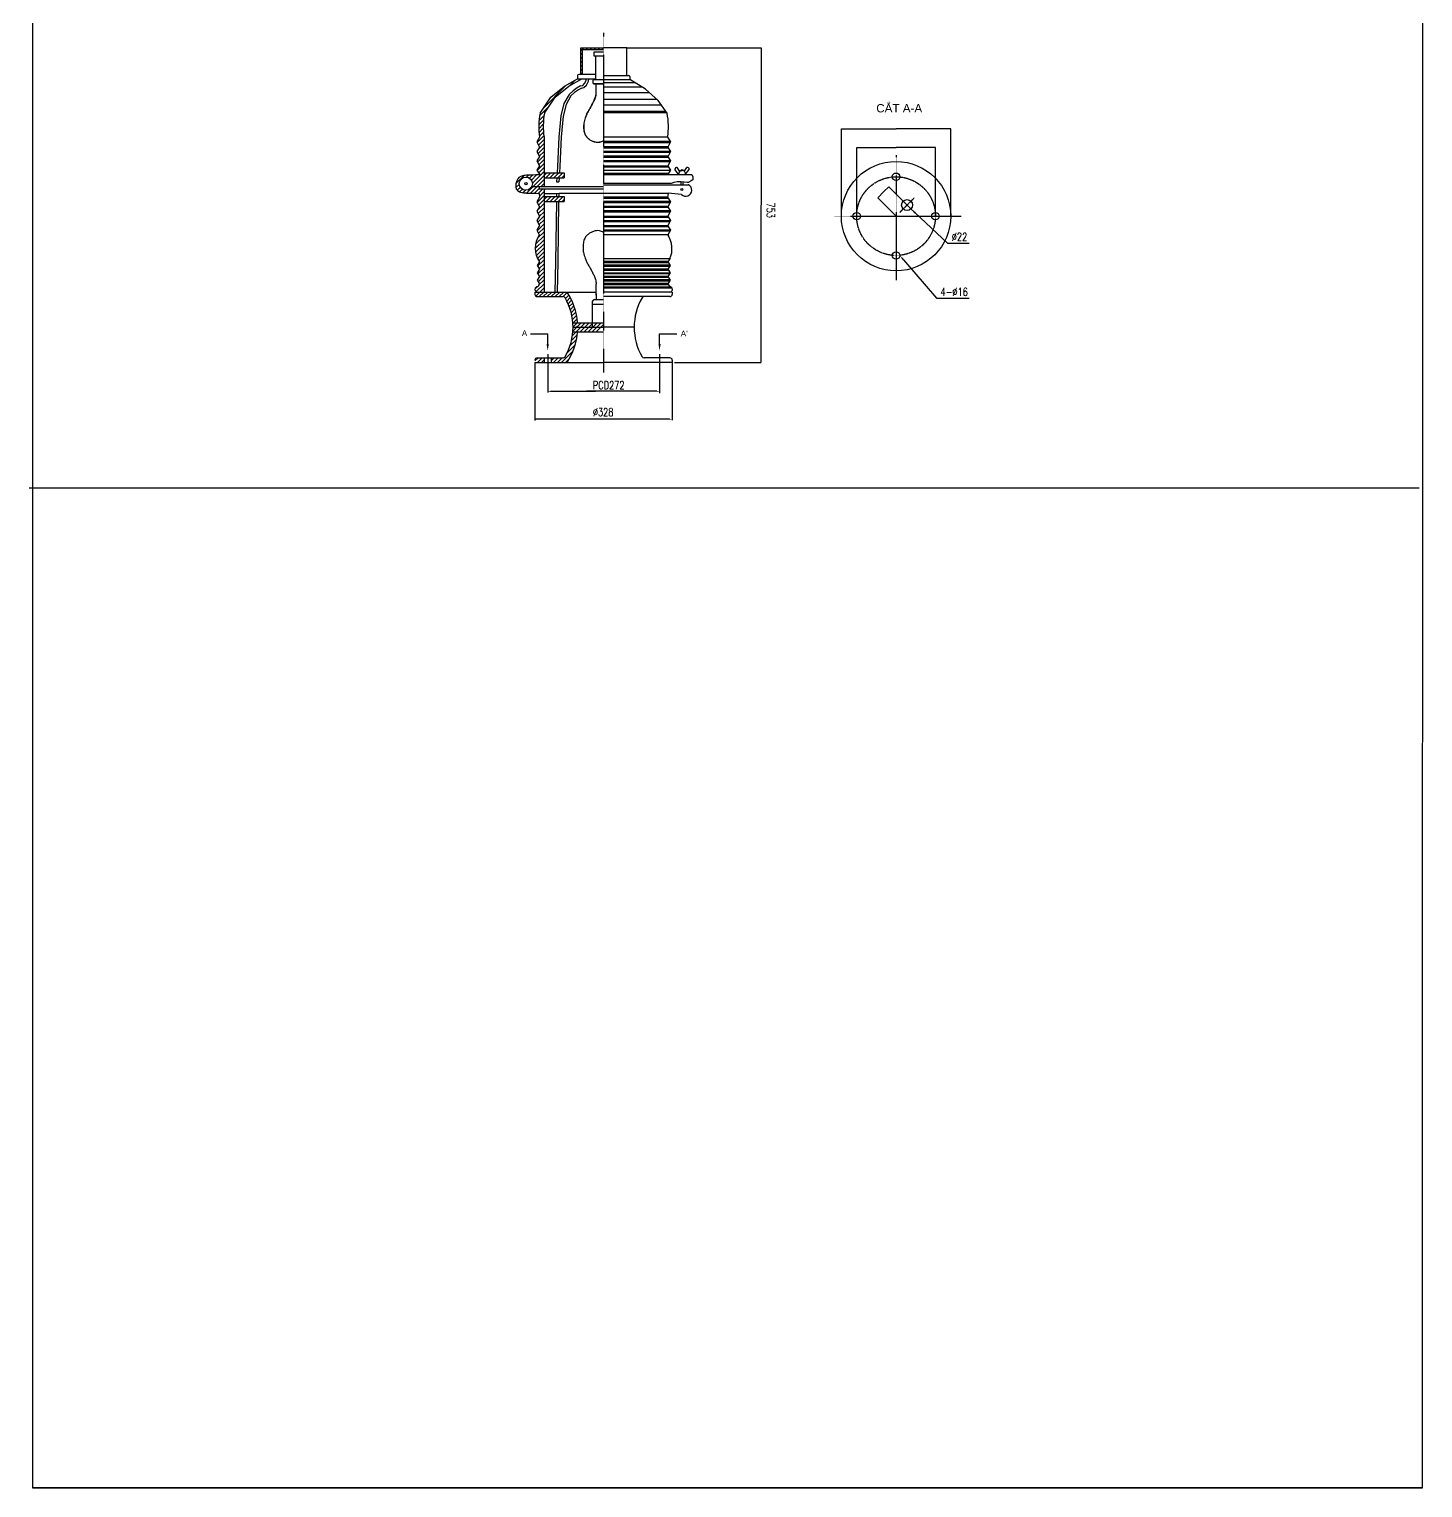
# Model space of a CAD drawing. Extents: x -5343388 to 7033982, y -486386 to 188356.
# Drawn here: x 393851 to 435646, y -22747 to 20993 of the extents above; entities that cross this region are included whole.
import ezdxf
from ezdxf.enums import TextEntityAlignment as Align

# ---------------------------------------------------------------- set-up
doc = ezdxf.new("R2010")
doc.units = 0
doc.header["$MEASUREMENT"] = 0
doc.linetypes.add('CENTER', pattern=[2, 1.25, -0.25, 0.25, -0.25])
doc.linetypes.add('HIDDEN', pattern=[0.375, 0.25, -0.125])
for name, color, linetype in [('2', 2, 'Continuous'), ('A3', 7, 'Continuous'), ('Dim', 9, 'Continuous'), ('text', 2, 'Continuous')]:
    doc.layers.add(name, color=color, linetype=linetype)
doc.styles.add('arial', font='arial.ttf')
doc.styles.add('ROMANS1', font='ROMANS1.shx')
doc.dimstyles.get("Standard").update_dxf_attribs({"dimtxt": 0.18, "dimasz": 0.18, "dimexe": 0.18, "dimexo": 0.0625, "dimgap": 0.09, "dimtad": 0, "dimtih": 1, "dimtoh": 1, "dimdec": 4, "dimzin": 0, "dimdsep": 46, "dimtxsty": 'Standard', "dimcen": 0.09, "dimadec": 0, "dimazin": 0, "dimtfac": 1, "dimtdec": 4, "dimtofl": 0, "dimtmove": 0, "dimatfit": 3, "dimfxl": 1, "dimtolj": 1, "dimtzin": 0, "dimarcsym": 0})
pattern_1 = [(45, (402041.79, 4185.73), (-60.0842, 60.0842), [])]

# ---------------------------------------------------------------- blocks, each defined once
blk = doc.blocks.new('*D138')
at = {"layer": 'A3', "color": 0, "lineweight": -2, "transparency": 16777216}
for p, q in [((419630, 16267), (419486, 16124)), ((420179, 15718), (419630, 16267)), ((419848, 15387), (419298, 15936)), ((419299, 15936), (419486, 16123))]:
    blk.add_line(p, q, dxfattribs=at)
at = {"layer": 'A3', "color": 0, "transparency": 16777216}
for points in [[(419630, 16267), (419630, 16267), (419630, 16267)], [(419299, 15936), (419299, 15936), (419298, 15936)]]:
    blk.add_solid(points, dxfattribs=at)
at = {"layer": 'DEFPOINTS', "color": 0, "transparency": 16777216}
for p in [(419630, 16267), (419848, 15387), (420179, 15718)]:
    blk.add_point(p, dxfattribs=at)
at = {"layer": 'A3', "color": 0, "transparency": 16777216, "insert": (419486, 16123), "char_height": 0.18, "attachment_point": 5}
blk.add_mtext('\\A1;57', dxfattribs=at)
blk = doc.blocks.new('*D139')
at = {"layer": 'A3', "color": 0, "lineweight": -2, "transparency": 16777216}
for p, q in [((418667, 15387), (418667, 17445)), ((418667, 17445), (419847, 17445)), ((421028, 17445), (419848, 17445)), ((421028, 15387), (421028, 17445))]:
    blk.add_line(p, q, dxfattribs=at)
at = {"layer": 'A3', "color": 0, "transparency": 16777216}
for points in [[(418667, 17445), (418667, 17445), (418667, 17445)], [(421028, 17445), (421028, 17445), (421028, 17445)]]:
    blk.add_solid(points, dxfattribs=at)
at = {"layer": 'DEFPOINTS', "color": 0, "transparency": 16777216}
for p in [(421028, 17445), (418667, 15387), (421028, 15387)]:
    blk.add_point(p, dxfattribs=at)
at = {"layer": 'A3', "color": 0, "transparency": 16777216, "insert": (419848, 17445), "char_height": 0.18, "attachment_point": 5}
blk.add_mtext('\\A1;PCD 272', dxfattribs=at)
blk = doc.blocks.new('*D140')
at = {"layer": 'A3', "color": 0, "lineweight": -2, "transparency": 16777216}
for p, q in [((418208, 15387), (418208, 18004)), ((418208, 18004), (419847, 18004)), ((421487, 18004), (419848, 18004)), ((421487, 15387), (421487, 18004))]:
    blk.add_line(p, q, dxfattribs=at)
at = {"layer": 'A3', "color": 0, "transparency": 16777216}
for points in [[(418208, 18004), (418208, 18004), (418208, 18004)], [(421487, 18004), (421487, 18004), (421487, 18004)]]:
    blk.add_solid(points, dxfattribs=at)
at = {"layer": 'DEFPOINTS', "color": 0, "transparency": 16777216}
for p in [(421487, 18004), (418208, 15387), (421487, 15387)]:
    blk.add_point(p, dxfattribs=at)
at = {"layer": 'A3', "color": 0, "transparency": 16777216, "insert": (419848, 18004), "char_height": 0.18, "attachment_point": 5}
blk.add_mtext('\\A1;%%C328', dxfattribs=at)

msp = doc.modelspace()

# ---------------------------------------------------------------- hatches: boundary and pattern name
at = {"layer": 'A3'}
h = msp.add_hatch(dxfattribs=at)
h.set_pattern_fill('ANSI31', color=0, scale=679.775207, style=0)
h.set_pattern_definition(pattern_1)
h.paths.add_polyline_path([(410395.99028, 19883.57628), (410447.47306, 19883.57628), (410447.47306, 20386.15148), (411078.31719, 20386.15148), (411078.31719, 20437.63425), (410395.99028, 20437.63425)])
h.paths.add_polyline_path([(410395.99028, 19636.62029), (410447.47306, 19636.62029), (410447.47306, 19883.57628), (410395.99028, 19883.57628)])
h.paths.add_polyline_path([(409907.13509, 19284.56834), (409541.51092, 18996.73537), (409673.12168, 18996.73537), (410038.74585, 19284.56834), (410428.50196, 19499.25031), (410296.8912, 19499.25031)])
h.paths.add_polyline_path([(409623.26876, 18957.48929), (409673.12168, 18996.73537), (409541.51092, 18996.73537), (409491.65801, 18957.48929), (409174.0013, 18475.86549, 0.0314141155), (409139.40411, 18216.97431), (409271.01486, 18216.97431, -0.0314141155), (409305.61205, 18475.86549)])
h.paths.add_polyline_path([(409271.01486, 18216.97431), (409139.40411, 18216.97431, 0.0562934497), (409159.21292, 17750.36081), (409075.35759, 17610.91394), (409156.77024, 17455.97718), (409075.35759, 17320.59235), (409152.40261, 17173.96765), (409075.35759, 17045.84595), (409154.49908, 16895.23146), (409075.35759, 16763.62346), (409151.17977, 16640.62661), (409150.93766, 16622.08689, -0.0004013179), (409128.99084, 16621.84291, 0.0040825591), (408811.23901, 16615.97063, 0.0493481886), (408647.59513, 16595.36471, 0.0809479451), (408554.03891, 16557.40791, 0.1034019249), (408514.37002, 16520.22696, 0.0621972789), (408472.31982, 16440.90547, 0.0479800049), (408447.5935, 16350.62721), (408550.43401, 16350.62721, -0.0126673622), (408550.18289, 16360.53747, -1.0000000486), (408941.54459, 16360.53747, -0.1157908568), (408921.10752, 16273.47076), (409290.82367, 16273.47076), (409290.82367, 17750.36081, -0.0562934497)])
h = msp.add_hatch(dxfattribs=at)
h.set_pattern_fill('ANSI31', color=0, scale=679.775207, style=0)
h.set_pattern_definition(pattern_1)
h.paths.add_polyline_path([(409290.82367, 16683.06449), (409290.82367, 16534.26934), (409892.12865, 16534.26934), (409892.12865, 16683.06449)])
h.paths.add_polyline_path([(409892.12865, 15822.8423), (409892.12865, 15971.63745), (409290.82367, 15971.63745), (409290.82367, 15822.8423)])
h = msp.add_hatch(dxfattribs=at)
h.set_pattern_fill('ANSI31', color=0, scale=679.775207, style=0)
h.set_pattern_definition(pattern_1)
h.paths.add_polyline_path([(409154.49954, 13357.46558), (409100.9737, 13271.05826, 0.977305529), (409097.72282, 13109.01983), (409290.82367, 13109.01983), (409290.82367, 15616.85558), (409121.55228, 15616.85558), (409075.35759, 15540.03632), (409154.49908, 15389.42183), (409075.35759, 15257.81383), (409158.16789, 15100.21721), (409075.35759, 14962.50818), (409149.25792, 14821.86816, 0.3031859353), (409152.43244, 14015.13572), (409084.8198, 13905.98792), (409154.39692, 13798.18774), (409084.8198, 13685.86867), (409154.49954, 13577.9095), (409084.8198, 13465.42476)])
h.paths.add_polyline_path([(409290.82367, 16205.16678), (409145.49299, 16205.16678), (409146.38499, 16273.47076), (408921.10752, 16273.47076, -0.7720333752), (408550.43401, 16350.62721), (408447.5935, 16350.62721, 0.0137787683), (408443.73078, 16323.96812, 0.0911564765), (408449.09439, 16242.16601, 0.0325812335), (408460.21778, 16207.72856, 0.0437225417), (408472.31982, 16183.60329, 0.1026885091), (408521.86526, 16131.16103, 0.1007837199), (408589.30716, 16101.98928, 0.0244970223), (408679.43277, 16087.59537, 0.0186150752), (408799.1962, 16078.93799, 0.0036071954), (409143.71977, 16069.3848), (409143.64227, 16063.44973), (409159.21292, 15954.22959), (409075.35759, 15814.78272), (409152.40261, 15668.15802), (409121.55228, 15616.85558), (409290.82367, 15616.85558)])
h = msp.add_hatch(dxfattribs=at)
h.set_pattern_fill('ANSI31', color=0, scale=679.775207, style=0)
h.set_pattern_definition(pattern_1)
h.paths.add_polyline_path([(409980.27257, 13109.01983), (409020.15142, 13109.01983), (409020.15142, 13041.04231, 0.4142135624), (409088.12895, 12973.06479), (409865.24801, 12973.06479, -0.2672042321), (409924.02353, 12939.2396, -0.1323597985), (410162.17377, 12055.36826), (410299.81443, 12055.36826, 0.1483005242)])

# ---------------------------------------------------------------- linework, layer by layer
at = {"color": 0, "linetype": 'ByBlock'}
for p, q in [((411781.08063, 20437.63425), (415804.94239, 20437.63425)), ((409020.15142, 10999.54727), (409020.15142, 9259.8844)), ((409400.82554, 10999.54727), (409400.82554, 10102.75572)), ((412755.80885, 10999.54727), (412755.80885, 10074.473)), ((413136.48296, 10999.54727), (413136.48296, 9265.54043)), ((413204.46049, 11001.71669), (414374.68342, 11001.71669)), ((413206.62991, 11001.71669), (415804.94239, 11001.71669))]:
    msp.add_line(p, q, dxfattribs=at)
for points in [[(415797.65314, 20431.38632), (415799.73578, 20431.38632), (415798.69446, 20437.63425)], [(415797.65314, 11007.96462), (415799.73578, 11007.96462), (415798.69446, 11001.71669)], [(409487.6024, 10149.11546), (409487.6024, 10120.18984), (409400.82554, 10134.65265)], [(412669.03199, 10149.11546), (412669.03199, 10120.18984), (412755.80885, 10134.65265)], [(409106.92828, 9311.55599), (409106.92828, 9282.63038), (409020.15142, 9297.09319)], [(413049.70611, 9311.55599), (413049.70611, 9282.63038), (413136.48296, 9297.09319)]]:
    msp.add_solid(points, dxfattribs=at)
at = {"layer": '2', "color": 3}
for p, q in [((393952.50815, 56064.21636, 465.49164), (393952.50815, -22744.16875, 465.49164)), ((435634.45679, -22744.16875, 465.49164), (435645.56227, 56064.21636, 465.49164)), ((393850.72622, 7238.19352, 465.49164), (435539.18048, 7238.19352, 465.49164)), ((393952.50815, -22744.16875, 465.49164), (435637.09442, -22746.5873, 465.49164)), ((435634.45679, -22744.16875, 465.49164), (393952.50815, -22744.16875, 465.49164))]:
    msp.add_line(p, q, dxfattribs=at)
at = {"layer": 'A3', "color": 0, "linetype": 'CENTER'}
for p, q in [((411078.31719, 20879.96973), (411078.31719, 10699.0786)), ((419847.73601, 17214.11134), (419847.73601, 13467.90459)), ((419966.21925, 15505.29603), (420391.83904, 15930.91582)), ((419966.21925, 15930.91582), (420391.83904, 15505.29603)), ((418001.55789, 15386.81279), (421803.91526, 15386.81279)), ((409400.82554, 11246.43576), (409400.82554, 10892.95265)), ((412755.80885, 11246.43576), (412755.80885, 10892.95265))]:
    msp.add_line(p, q, dxfattribs=at)
at = {"layer": 'A3', "color": 0}
for p, q in [((410395.99028, 20437.63425), (411078.31719, 20437.63425)), ((410395.99028, 19636.62029), (410395.99028, 20437.63425)), ((410447.47306, 20386.15148), (411078.31719, 20386.15148)), ((410447.47306, 19636.62029), (410447.47306, 20386.15148)), ((410795.12597, 20180.22007), (410795.12597, 20315.1443)), ((410795.12597, 20315.1443), (411078.31719, 20315.1443)), ((411075.20277, 20180.22007), (410795.12597, 20180.22007)), ((410841.70269, 19484.92113), (410841.70269, 20180.22007)), ((411778.9112, 20437.63425), (411078.31719, 20437.63425)), ((411778.9112, 19605.46991), (411778.9112, 20437.63425)), ((410296.8912, 19602.29844), (410296.8912, 19499.25031)), ((410296.8912, 19499.25031), (410841.70269, 19499.25031)), ((410841.70269, 19636.62029), (410331.21305, 19636.62029)), ((410749.83838, 19449.4439), (410749.83838, 19391.98649)), ((410769.19968, 19361.09682), (411085.08006, 19361.09682)), ((410784.16023, 19483.76575), (411085.08006, 19483.76575)), ((410784.16023, 19357.66464), (411085.08006, 19357.66464)), ((411078.31719, 19605.46991), (411825.42134, 19605.46991)), ((411078.31719, 19481.0388), (411859.74319, 19481.0388)), ((411078.31719, 19395.7971), (411999.77526, 19395.7971)), ((411078.31719, 19264.80716), (412214.96093, 19264.80716)), ((411859.74319, 19571.14806), (411859.74319, 19481.0388)), ((411078.31719, 19093.28479), (412446.61689, 19093.28479)), ((411078.31719, 18898.35434), (412665.69987, 18898.35434)), ((411078.31719, 18721.20132), (412810.00839, 18721.20132)), ((411078.31719, 18532.40615), (412952.03411, 18532.40615)), ((411078.31719, 18498.0843), (412970.60859, 18498.0843)), ((409159.21292, 17750.36081), (409075.35759, 17610.91394)), ((409075.35759, 17610.91394), (409156.77024, 17455.97718)), ((409290.82367, 17750.36081), (409290.82367, 16273.47076)), ((411069.71518, 17632.61235), (413068.22862, 17632.61235)), ((411069.71518, 17598.2905), (413074.64372, 17598.2905)), ((412997.42147, 17750.36081), (411078.31719, 17750.36081)), ((412997.42147, 17750.36081), (413081.2768, 17610.91394)), ((413081.2768, 17610.91394), (413000.4179, 17457.03104)), ((409156.77024, 17455.97718), (409075.35759, 17320.59235)), ((409075.35759, 17320.59235), (409152.40261, 17173.96765)), ((409152.40261, 17173.96765), (409075.35759, 17045.84595)), ((411069.71518, 17470.13803), (413007.30507, 17470.13803)), ((411069.71518, 17435.81618), (413011.98781, 17435.81618)), ((411069.71518, 17336.69551), (413071.59328, 17336.69551)), ((411069.71518, 17302.37366), (413071.70365, 17302.37366)), ((411078.31719, 17192.23023), (413022.99236, 17192.23023)), ((411078.31719, 17157.90838), (413007.31982, 17157.90838)), ((412997.42147, 17460.03922), (413081.2768, 17320.59235)), ((412997.42147, 17185.29282), (413081.2768, 17045.84595)), ((413081.2768, 17320.59235), (413000.4179, 17166.70945)), ((409075.35759, 17045.84595), (409154.49908, 16895.23146)), ((409154.49908, 16895.23146), (409075.35759, 16763.62346)), ((409075.35759, 16763.62346), (409151.17977, 16640.62661)), ((409151.17977, 16640.62661), (409150.93766, 16622.08689)), ((409290.82367, 16683.06449), (409892.12865, 16683.06449)), ((409892.12865, 16683.06449), (409892.12865, 16534.26934)), ((411078.31719, 17057.54971), (413074.23883, 17057.54971)), ((411078.31719, 17023.22786), (413074.23883, 17023.22786)), ((411078.31719, 16896.19071), (413002.63936, 16896.19071)), ((411078.31719, 16861.86886), (413022.19766, 16861.86886)), ((411078.31719, 16766.60511), (413079.48381, 16766.60511)), ((411078.31719, 16670.64926), (413022.22725, 16670.64926)), ((411078.31719, 16636.32741), (413720.67934, 16636.32741)), ((412997.42147, 16903.07033), (413081.2768, 16763.62346)), ((413081.2768, 17045.84595), (413000.4179, 16891.96305)), ((413081.2768, 16763.62346), (413005.45462, 16640.62661)), ((413005.45462, 16640.62661), (413005.51076, 16636.32741)), ((413323.62214, 16641.72956), (413215.38556, 16789.10509)), ((413367.23266, 16724.06121), (413287.50252, 16847.20002)), ((413493.07541, 16724.06121), (413572.80555, 16847.20002)), ((413536.68593, 16641.72956), (413644.92251, 16789.10509)), ((408921.10752, 16273.47076), (411078.31719, 16273.47076)), ((409146.38499, 16273.47076), (409145.49299, 16205.16678)), ((409145.49299, 16205.16678), (411078.31719, 16205.16678)), ((409290.82367, 16534.26934), (409892.12865, 16534.26934)), ((409290.82367, 16205.16678), (409290.82367, 13109.01983)), ((409666.70185, 16412.87012), (409735.47296, 16412.87012)), ((411078.31719, 16378.49905), (413115.54273, 16378.49905)), ((411078.31719, 16327.01627), (413615.9561, 16327.01627)), ((413395.04999, 16427.78324), (413395.04999, 16327.01627)), ((413456.39679, 16421.36325), (413456.39679, 16327.01627)), ((409159.21292, 15954.22959), (409075.35759, 15814.78272)), ((409075.35759, 15814.78272), (409152.40261, 15668.15802)), ((409143.1317, 16067.03106), (409159.21292, 15954.22959)), ((409143.71977, 16069.3848), (409143.68904, 16067.03106)), ((409290.82367, 15971.63745), (409892.12865, 15971.63745)), ((409290.82367, 15822.8423), (409892.12865, 15822.8423)), ((409892.12865, 15971.63745), (409892.12865, 15822.8423)), ((411069.71518, 15964.3284), (413007.30507, 15964.3284)), ((411069.71518, 15930.00655), (413011.98781, 15930.00655)), ((411069.71518, 15830.88588), (413071.59328, 15830.88588)), ((411069.71518, 15796.56403), (413071.70365, 15796.56403)), ((411078.31719, 16080.11422), (413013.50269, 16080.11422)), ((413013.50269, 16067.03106), (412997.42147, 15954.22959)), ((412997.42147, 15954.22959), (413081.2768, 15814.78272)), ((413081.2768, 15814.78272), (413000.4179, 15660.89982)), ((413012.7745, 16080.11422), (413012.94535, 16067.03106)), ((413416.86984, 16033.97629), (413012.7745, 16080.11422)), ((409152.40261, 15668.15802), (409075.35759, 15540.03632)), ((409075.35759, 15540.03632), (409154.49908, 15389.42183)), ((409154.49908, 15389.42183), (409075.35759, 15257.81383)), ((411078.31719, 15686.4206), (413022.99236, 15686.4206)), ((411078.31719, 15652.09875), (413007.31982, 15652.09875)), ((411078.31719, 15551.74008), (413074.23883, 15551.74008)), ((411078.31719, 15517.41823), (413074.23883, 15517.41823)), ((411078.31719, 15390.38108), (413002.63936, 15390.38108)), ((411078.31719, 15356.05923), (413022.19766, 15356.05923)), ((412997.42147, 15679.48319), (413081.2768, 15540.03632)), ((412997.42147, 15397.2607), (413081.2768, 15257.81383)), ((413081.2768, 15540.03632), (413000.4179, 15386.15342)), ((409075.35759, 15257.81383), (409156.21649, 15103.93093)), ((409159.21292, 15101.95504), (409075.35759, 14962.50818)), ((409075.35759, 14962.50818), (409149.25792, 14821.86816)), ((411078.31719, 15260.79548), (413079.48381, 15260.79548)), ((411078.31719, 15226.47363), (413064.80886, 15226.47363)), ((411078.31719, 15105.66656), (413002.63936, 15105.66656)), ((411078.31719, 15071.34471), (413022.19766, 15071.34471)), ((411078.31719, 14976.08096), (413073.11491, 14976.08096)), ((411078.31719, 14941.7591), (413064.80886, 14941.7591)), ((412997.42147, 15101.95504), (413081.2768, 14962.50818)), ((413081.2768, 15257.81383), (413000.4179, 15103.93093)), ((413081.2768, 14962.50818), (413007.37647, 14821.86816)), ((411078.31719, 14831.54317), (413012.46028, 14831.54317)), ((413007.37647, 14821.86816), (413022.19766, 14797.22132)), ((409154.49954, 14018.47266), (409084.8198, 13905.98792)), ((411060.25297, 14111.95119), (413066.7694, 14111.95119)), ((411078.31719, 14031.95651), (413015.1387, 14031.95651)), ((411078.31719, 13997.63466), (413019.34415, 13997.63466)), ((413076.11559, 14126.43183), (413006.43586, 14018.47266)), ((413006.43586, 14018.47266), (413076.11559, 13905.98792)), ((409084.8198, 13905.98792), (409154.39692, 13798.18774)), ((409154.39692, 13798.18774), (409084.8198, 13685.86867)), ((409084.8198, 13685.86867), (409154.49954, 13577.9095)), ((409154.49954, 13577.9095), (409084.8198, 13465.42476)), ((411078.31719, 13924.54739), (413064.61875, 13924.54739)), ((411078.31719, 13890.22554), (413065.94213, 13890.22554)), ((411078.31719, 13804.09552), (413010.35151, 13804.09552)), ((411078.31719, 13769.77367), (413024.13985, 13769.77367)), ((411078.31719, 13691.39221), (413072.69398, 13691.39221)), ((411078.31719, 13663.88822), (413061.92882, 13663.88822)), ((411078.31719, 13587.85787), (413012.8568, 13587.85787)), ((413076.11559, 13685.86867), (413006.43586, 13577.9095)), ((413006.43586, 13577.9095), (413076.11559, 13465.42476)), ((413076.11559, 13905.98792), (413006.53848, 13798.18774)), ((413006.53848, 13798.18774), (413076.11559, 13685.86867)), ((409084.8198, 13465.42476), (409154.49954, 13357.46558)), ((409154.49954, 13357.46558), (409100.9737, 13271.05826)), ((411078.31719, 13553.53602), (413022.19766, 13553.53602)), ((411078.31719, 13487.53803), (413062.41731, 13487.53803)), ((411078.31719, 13448.67095), (413065.30223, 13448.67095)), ((411078.31719, 13372.60851), (413016.20951, 13372.60851)), ((411078.31719, 13338.28666), (413018.31642, 13338.28666)), ((411078.31719, 13271.05826), (413059.96169, 13271.05826)), ((411078.31719, 13236.73641), (413125.95463, 13236.73641)), ((413076.11559, 13465.42476), (413006.43586, 13357.46558)), ((413006.43586, 13357.46558), (413059.96169, 13271.05826)), ((409020.15142, 13109.01983), (409020.15142, 13041.04231)), ((409020.15142, 13109.01983), (410845.44998, 13109.01983)), ((409088.12895, 12973.06479), (409865.24801, 12973.06479)), ((410748.28914, 12055.36826), (410748.28914, 12834.55705)), ((410748.28914, 12751.55101), (411078.31719, 12751.55101)), ((410799.77191, 12886.03983), (411078.31719, 12886.03983)), ((413136.48296, 13109.01983), (411078.31719, 13109.01983)), ((413068.50544, 12973.06479), (411078.31719, 12973.06479)), ((413136.48296, 13109.01983), (413136.48296, 13041.04231)), ((408884.50369, 11860.41036), (409400.82554, 11860.41036)), ((409400.82554, 11554.61747), (409400.82554, 11860.41036)), ((410117.25249, 11660.34934), (410286.30778, 11829.40463)), ((410144.68956, 11807.95482), (410528.05804, 12191.3233)), ((410156.91267, 12191.3233), (411078.31719, 12191.3233)), ((410156.91267, 11919.41322), (411078.31719, 11919.41322)), ((410158.51384, 11941.94751), (410407.88962, 12191.3233)), ((410162.17377, 12055.36826), (411078.31719, 12055.36826)), ((410376.31637, 11919.41322), (410648.22645, 12191.3233)), ((410496.48479, 11919.41322), (410768.39487, 12191.3233)), ((410616.6532, 11919.41322), (410888.56328, 12191.3233)), ((410736.82161, 11919.41322), (411008.7317, 12191.3233)), ((410856.99003, 11919.41322), (411078.31719, 12140.74038)), ((411994.46062, 12055.36826), (411078.31719, 12055.36826)), ((412755.80885, 11554.61747), (412755.80885, 11860.41036)), ((412755.80885, 11860.41036), (413272.1307, 11860.41036)), ((409986.70437, 11289.46439), (410224.94818, 11527.7082)), ((410069.76625, 11492.69468), (410263.61248, 11686.54091)), ((409020.15142, 11043.92193), (409113.90123, 11137.67173)), ((409020.15142, 11001.71669), (411078.31719, 11001.71669)), ((409088.12895, 11137.67173), (409865.24801, 11137.67173)), ((409098.1146, 11001.71669), (409234.06964, 11137.67173)), ((409218.28301, 11001.71669), (409292.06151, 11075.49518)), ((409509.58957, 11052.68642), (409594.57488, 11137.67173)), ((409578.78826, 11001.71669), (409714.7433, 11137.67173)), ((409698.95667, 11001.71669), (409834.91171, 11137.67173)), ((409819.12509, 11001.71669), (410161.35512, 11343.94672)), ((409939.2935, 11001.71669), (410047.29255, 11109.71574)), ((413136.48296, 11001.71669), (411078.31719, 11001.71669)), ((413068.50544, 11137.67173), (412291.38638, 11137.67173)), ((413136.48296, 11069.69421), (413136.48296, 11001.71669))]:
    msp.add_line(p, q, dxfattribs=at)
at = {"layer": 'A3', "color": 0, "linetype": 'HIDDEN'}
for p, q in [((409292.06151, 11137.67173), (409292.06151, 11001.71669)), ((409509.58957, 11137.67173), (409509.58957, 11001.71669))]:
    msp.add_line(p, q, dxfattribs=at)
at = {"layer": 'A3', "color": 0}
for points in [[(409174.0013, 18475.86549), (409491.65801, 18957.48929), (409907.13509, 19284.56834), (410296.8912, 19499.25031)], [(409305.61205, 18475.86549), (409623.26876, 18957.48929), (410038.74585, 19284.56834), (410428.50196, 19499.25031)], [(410386.89599, 19293.46791), (410284.76333, 19231.98), (410164.33519, 19149.11997), (410044.76725, 19038.84761), (409889.07087, 18762.85519), (409797.02937, 18394.65764), (409732.51429, 17759.81279), (409695.52565, 16885.73297), (409683.1718, 16683.06449)], [(410386.89599, 19293.46791), (410449.93301, 19308.02461), (410506.1182, 19360.92497), (410557.63443, 19453.19421), (410562.17663, 19499.25031)], [(410412.96216, 19229.03703), (410483.46977, 19245.31886), (410560.88786, 19318.21076), (410624.54273, 19432.22117), (410631.15335, 19499.25031)], [(410851.82654, 19096.38908), (410851.82654, 19357.66464)], [(410856.40851, 19096.38908), (410856.40851, 19357.66464)], [(412982.63309, 18475.86549), (412718.27197, 18851.57798), (412338.06313, 19189.87117), (411859.74319, 19481.0388)], [(410412.96216, 19229.03703), (410321.95494, 19174.24707), (410207.27571, 19095.34256), (410099.24578, 18995.71121), (409953.41552, 18737.2078), (409864.82189, 18382.80293), (409801.01099, 17754.88737), (409764.08099, 16882.19331), (409751.94291, 16683.06449)], [(413320.78281, 16636.03772), (413354.64568, 16703.92071), (413384.70919, 16752.0255), (413415.47185, 16778.35654), (413430.15404, 16780.88837), (413449.03112, 16776.83744), (413473.50142, 16756.58279), (413498.67088, 16721.64352), (413518.94627, 16680.62786), (413536.45604, 16636.03772)], [(413720.67934, 16636.32741), (413755.05882, 16565.15878), (413755.05882, 16479.80464), (413706.62714, 16442.97374), (413633.17243, 16406.14284)], [(409674.10185, 16534.26934), (409666.70185, 16412.87012)], [(409742.87296, 16534.26934), (409735.47296, 16412.87012)], [(413115.54273, 16378.49905), (413193.96313, 16406.64004), (413282.56383, 16426.57629), (413398.69097, 16427.82231), (413493.31308, 16417.23118), (413582.77398, 16402.27899), (413633.17243, 16406.14284)], [(409660.04565, 15822.8423), (409634.45138, 14013.92313), (409612.49537, 13109.01983)], [(409663.53054, 16069.14307), (409662.15094, 15971.63745)], [(409728.69622, 15822.8423), (409703.0833, 14012.60501), (409681.15928, 13109.01983)], [(409732.20006, 16070.48227), (409730.80151, 15971.63745)], [(410845.44998, 13350.73681), (410845.44998, 13016.94197)], [(410850.34084, 13056.74795), (410850.34084, 12886.03983)]]:
    msp.add_lwpolyline(points, dxfattribs=at)
for points in [[(411061.21372, 17635.83628, -0.0729648021), (410954.89293, 17596.1595, -0.0966292746), (410868.12913, 17594.52449, -0.0181855409), (410801.30948, 17608.77954, -0.0278349698), (410758.39679, 17622.15788, -0.0575506819), (410673.54827, 17665.56141, -0.0526265346), (410593.55136, 17731.986, -0.0842577179), (410535.10839, 17816.58271, -0.0674952094), (410497.27193, 17938.1871, -0.0525126769), (410487.07328, 18102.64626, -0.0569384405), (410510.83218, 18252.97562, -0.0171925825), (410561.84035, 18415.06235, -0.0384818644), (410592.79619, 18485.09606, -0.0137076961), (410649.10226, 18583.31546, 0.0145594017), (410701.70865, 18675.44448, 0.006662387), (410753.27068, 18775.3655, 0.0074823876), (410796.63526, 18865.57456, 0.0338087935), (410836.03446, 18968.51349, 0.0503107249), (410850.48326, 19040.75072, 0.024223966), (410851.89648, 19069.90339, 0.0013202702), (410851.8266, 19096.36488, 0.0013202702)], [(411059.00558, 17639.85107, -0.0729648021), (410953.93104, 17600.63936, -0.0966292746), (410868.92156, 17599.03741, -0.0181855409), (410802.42777, 17613.22295, -0.0278349698), (410760.00173, 17626.44957, -0.0575506819), (410676.08917, 17669.37432, -0.0526265346), (410596.83227, 17735.18444, -0.0842577179), (410539.26086, 17818.51956, -0.0674952094), (410501.79026, 17938.94812, -0.0525126769), (410491.65102, 18102.44932, -0.0569384405), (410515.24753, 18251.75125, -0.0171925825), (410566.16114, 18413.5375, -0.0384818644), (410596.83227, 18482.92707, -0.0137076961), (410653.01341, 18580.92855, 0.0145594017), (410705.75209, 18673.28925, 0.006662387), (410757.37011, 18773.31878, 0.0074823876), (410800.7941, 18863.65143, 0.0338087935), (410840.41454, 18967.1684, 0.0503107249), (410855.04374, 19040.30753, 0.024223966), (410856.47844, 19069.90339, 0.0013202702), (410856.40851, 19096.38908, 0.0186530883)], [(409150.93766, 16622.08689, -0.0004013179), (409128.99084, 16621.84291, 0.0040825591), (408811.23901, 16615.97063, 0.0493481886), (408647.59513, 16595.36471, 0.0809479451), (408554.03891, 16557.40791, 0.1034019249), (408514.37002, 16520.22696, 0.0621972789), (408472.31982, 16440.90547, 0.0617996293), (408443.73078, 16323.96812, 0.0911564765), (408449.09439, 16242.16601, 0.0325812335), (408460.21778, 16207.72856, 0.0437225417), (408472.31982, 16183.60329, 0.1026885091), (408521.86526, 16131.16103, 0.1007837199), (408589.30716, 16101.98928, 0.0244970223), (408679.43277, 16087.59537, 0.0186150752), (408799.1962, 16078.93799, 0.0036071954), (409143.71977, 16069.3848, 0.0036071954)], [(409290.82367, 16066.87366, 0.0063584458), (409535.52826, 16067.10084, 0.0037338831), (409949.62701, 16075.84495, -0.0071452691), (410166.0556, 16078.93799), (410784.54012, 16078.93799), (411078.31719, 16078.93799)], [(411066.59614, 14905.4684, 0.0729648021), (410954.43793, 14947.32359, 0.0966292746), (410863.69747, 14949.03354, 0.0181855409), (410792.72095, 14933.89167, 0.0278349698), (410747.43473, 14919.77337, 0.0575506819), (410657.86514, 14873.95481, 0.0526265346), (410573.26508, 14803.70806, 0.0842577179), (410511.81246, 14714.75485, 0.0674952094), (410471.81574, 14586.2075, 0.0525126769), (410460.99296, 14411.68375, 0.0569384405), (410486.18025, 14252.31652, 0.0171925825), (410540.52624, 14079.62334, 0.0384818644), (410573.26508, 14005.55581, 0.0137076961), (410633.23372, 13900.94749, -0.0145594017), (410689.52781, 13802.36023, -0.006662387), (410744.6257, 13695.58714, -0.0074823876), (410790.97715, 13599.16464, -0.0338087935), (410833.26863, 13488.669, -0.0503107249), (410848.88407, 13410.59914, -0.024223966), (410850.41549, 13379.00806, -0.0013202702), (410850.34084, 13350.73681, -0.0186530883)]]:
    msp.add_lwpolyline(points, format="xyb", dxfattribs=at)
for centre, radius in [((419847.73601, 15386.81279), 1639.55876), ((419847.73601, 16567.29509), 112.42691), ((408745.86374, 16360.53747), 195.68085), ((408749.30454, 16359.29146), 37.65377), ((413425.72339, 16184.59238), 30.6734), ((420179.02915, 15718.10592), 165.0036), ((418667.2537, 15386.81279), 112.42691), ((421028.21832, 15386.81279), 112.42691), ((419847.73601, 14206.33048), 112.42691)]:
    msp.add_circle(centre, radius, dxfattribs=at)
at = {"layer": 'A3', "color": 0, "linetype": 'CENTER'}
msp.add_circle((419847.73601, 15386.81279), 1180.48231, dxfattribs=at)
at = {"layer": 'A3', "color": 0}
for centre, radius, start, end in [((410331.21305, 19602.29844), 34.32185, 90, 180), ((410784.16023, 19449.4439), 34.32185, 90, 180), ((410784.16023, 19391.98649), 34.32185, 180, 270), ((411825.42134, 19571.14806), 34.32185, 0, 90), ((411214.9788, 18071.36), 2080.67629, 168.789706571, 188.874830722), ((411346.58955, 18071.36), 2080.67629, 168.789706571, 188.874830722), ((410941.65559, 18071.36), 2080.67629, 351.125169278, 11.210293429), ((413274.83198, 16789.11961), 59.44642, 77.693447491, 180.013988688), ((413424.11036, 16867.18627), 114.32176, 253.324780035, 292.362801847), ((413585.47609, 16789.11961), 59.44642, 359.986011312, 102.306552509), ((413540.24738, 16166.41552), 181.00322, 227.028715661, 61.211004121), ((413615.9561, 16292.69442), 34.32185, 70.494843636, 90), ((409754.91031, 14420.87895), 726.36572, 146.492328556, 213.641834871), ((412374.45091, 14411.47353), 754.33316, 336.604923275, 32.959738075), ((409101.2083, 13190.00173), 81.05687, 90.165826539, 267.535498963), ((413059.7271, 13190.00173), 81.05687, 272.464501037, 89.834173461), ((409088.12895, 13041.04231), 67.97752, 180, 270), ((409865.24801, 12905.08727), 67.97752, 30.159325084, 90), ((408402.89765, 12055.36826), 1759.27612, 329.840674916, 30.159325084), ((408402.89765, 12055.36826), 1896.91678, 4.110003454, 33.742047334), ((410799.77191, 12834.55705), 51.48278, 90, 180), ((413753.73674, 12055.36826), 1759.27612, 149.840674916, 210.159325084), ((412291.38638, 12905.08727), 67.97752, 90, 149.840674916), ((413068.50544, 13041.04231), 67.97752, 270, 0), ((408402.89765, 12055.36826), 1896.91678, 326.257952666, 355.889996546), ((409088.12895, 11069.69421), 67.97752, 90, 180), ((409865.24801, 11205.64925), 67.97752, 270, 329.840674916), ((412291.38638, 11205.64925), 67.97752, 210.159325084, 270), ((413068.50544, 11069.69421), 67.97752, 0, 90)]:
    msp.add_arc(centre, radius, start, end, dxfattribs=at)
for points in [[(420400.78088, 15464.89484), (420439.38298, 15506.35404), (420295.70431, 15601.43076)], [(420049.14031, 14058.79686), (420092.17946, 14095.62918), (419960.16292, 14206.33048)], [(409434.8143, 11554.61747), (409366.83678, 11554.61747), (409400.82554, 11350.68491)], [(412721.82009, 11554.61747), (412789.79761, 11554.61747), (412755.80885, 11350.68491)]]:
    msp.add_solid(points, dxfattribs=at)
at = {"layer": 'Dim'}
for p, q in [((415798.69446, 20431.38632), (415798.69446, 15725.9234)), ((415798.69446, 11007.96462), (415798.69446, 15713.42754)), ((420420.08193, 15485.62444), (421395.75529, 14577.18818)), ((421395.75529, 14577.18818), (422042.18914, 14577.18818)), ((420070.65989, 14077.21302), (421059.34417, 12923.92492)), ((421059.34417, 12923.92492), (421229.28797, 12923.92492)), ((421229.28797, 12923.92492), (422037.57306, 12923.92492)), ((409487.6024, 10134.65265), (410835.52381, 10134.65265)), ((412669.03199, 10134.65265), (410560.44025, 10134.65265)), ((413049.70611, 9297.09319), (409033.39916, 9297.09319))]:
    msp.add_line(p, q, dxfattribs=at)

# ---------------------------------------------------------------- texts
at = {"color": 0, "style": 'arial'}
msp.add_text('CẮT A-A', height=250, dxfattribs=at).set_placement((419254.1154, 18497.57668))
for s, height, p in [('A', 173.75666, (408706.90099, 11877.02841)), ("A'", 173.756656, (413493.83686, 11866.09016))]:
    msp.add_text(s, height=height, dxfattribs=at).set_placement(p, align=Align.MIDDLE_CENTER)
at = {"layer": 'text', "color": 3, "style": 'ROMANS1', "width": 0.75}
for s, rotation, p in [('753', 269.999031621, (415969.9846, 15794.28561)), ('∅22', 359.99903162, (421518.59724, 14647.04477)), ('4-∅16', 359.99903162, (421182.18612, 12993.7815)), ('PCD272', 359.99903162, (410755.05364, 10198.43006)), ('∅328', 359.99903162, (410755.05364, 9389.50003))]:
    msp.add_text(s, height=240, rotation=rotation, dxfattribs=at).set_placement(p)

# ---------------------------------------------------------------- dimensions: what is measured, and where the dimension line sits
at = {"layer": 'A3', "color": 0}
for base, p1, p2, text, picture, middle in [((421487.29477, 18003.73112), (418208.17725, 15386.81279), (421487.29477, 15386.81279), '%%C328', '*D140', (419847.73601, 18003.73112)), ((421028.21832, 17445.25879), (418667.2537, 15386.81279), (421028.21832, 15386.81279), 'PCD 272', '*D139', (419847.73601, 17445.25879))]:
    dim = msp.add_linear_dim(base=base, p1=p1, p2=p2, text=text, dimstyle='Standard', override={"dimscale": 1}, dxfattribs=at)
    dim.commit()
    dim.dimension.update_dxf_attribs({"geometry": picture, "text_midpoint": middle})
dim = msp.add_linear_dim(base=(419629.76369, 16267.37138), p1=(419847.73601, 15386.81279), p2=(420179.02915, 15718.10592), angle=45, text='57', dimstyle='Standard', override={"dimscale": 1}, dxfattribs=at)
dim.commit()
dim.dimension.update_dxf_attribs({"geometry": '*D138', "text_midpoint": (419485.88643, 16123.49412), "dimtype": 161})

doc.saveas('drawing.dxf')
